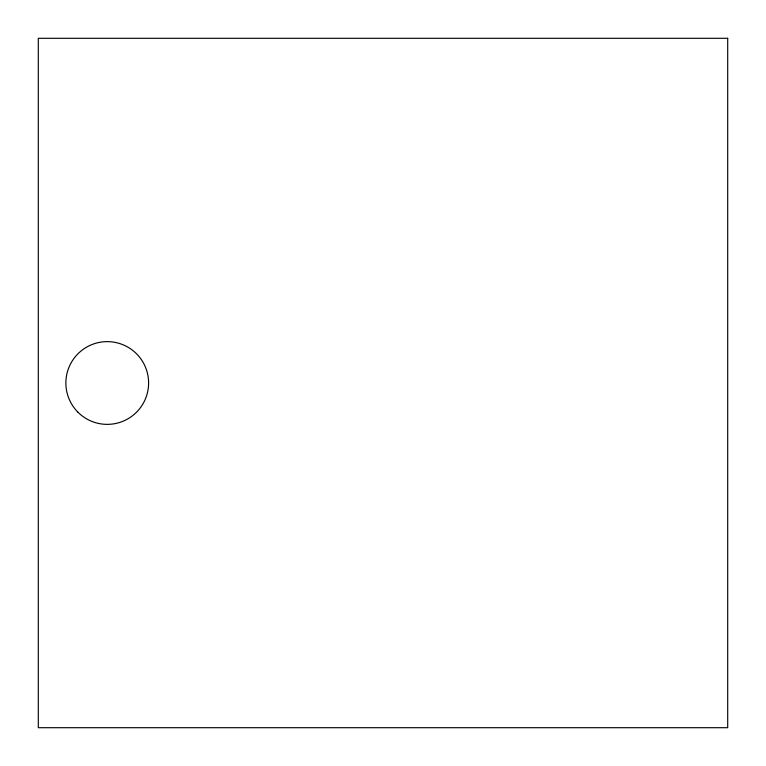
<?xml version="1.0" encoding="UTF-8"?>
<svg xmlns="http://www.w3.org/2000/svg" width="766" height="766" viewBox="0 0 766 766"><rect width="100%" height="100%" fill="white"/><g stroke="black" fill="none" stroke-linecap="round" stroke-linejoin="round"><path stroke-width="1.15" d="M727.7 38.3L38.3 38.3L38.3 727.7L727.7 727.7L727.7 38.3M77.988 412.252A41.364 41.364 0 0 0 147.196 393.705A41.364 41.364 0 0 0 96.535 343.044A41.364 41.364 0 0 0 77.988 412.252"/></g></svg>
